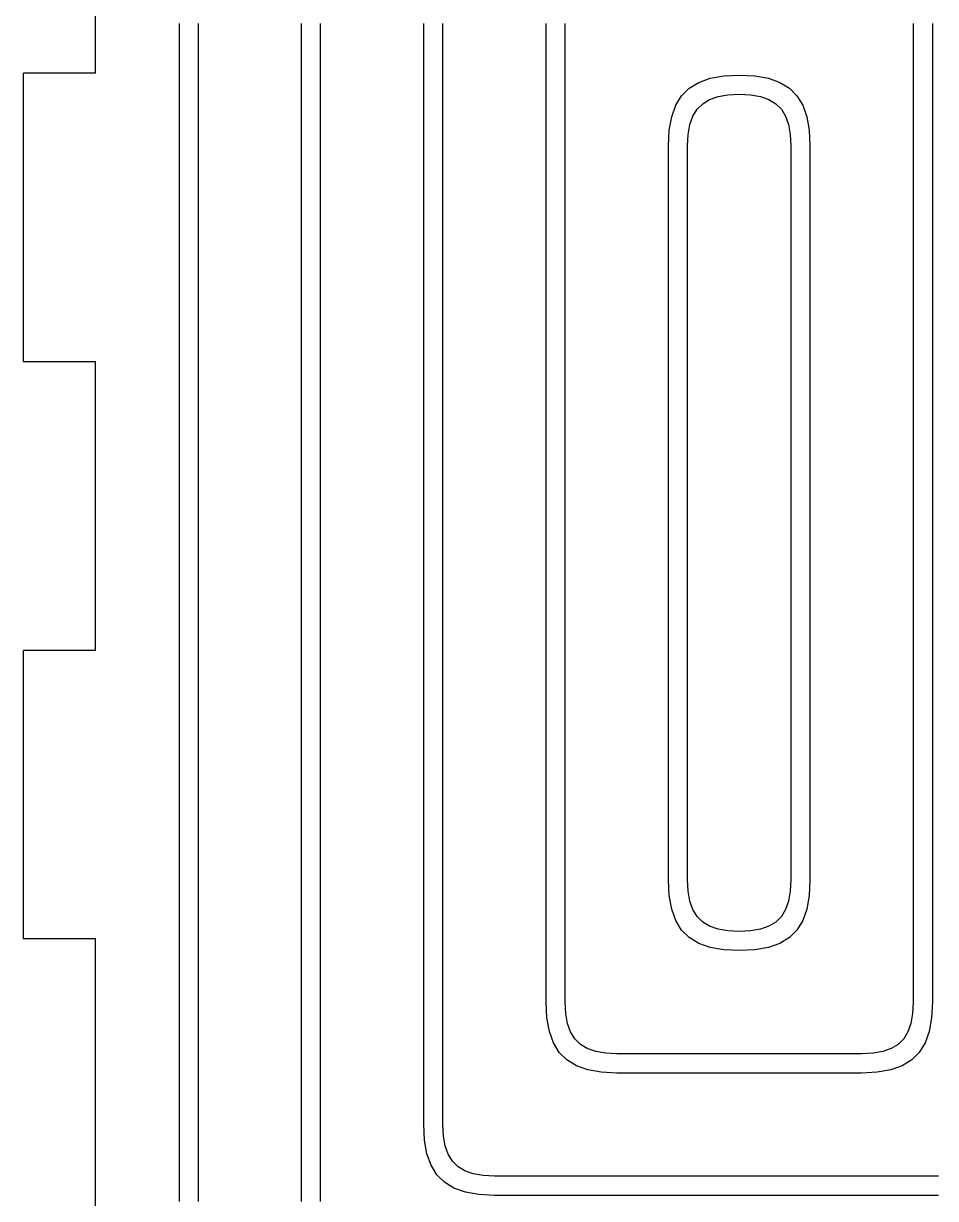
# Model space of a CAD drawing. Extents: x -112 to 112, y -170 to 170.
# Drawn here: x 0.6 to 70.9, y -90.2 to 0.3 of the extents above; entities that cross this region are included whole.
import ezdxf

# ---------------------------------------------------------------- set-up
doc = ezdxf.new("R2010")
doc.units = 0
doc.header["$MEASUREMENT"] = 0
doc.layers.get('0').update_dxf_attribs({"linetype": 'CONTINUOUS'})

msp = doc.modelspace()

# ---------------------------------------------------------------- linework, layer by layer
for p, q in [((6.196, -3.495), (6.196, 18.73)), ((12.624, 0.332), (12.624, -1.077)), ((14.096, 0.332), (14.096, -1.077)), ((22.046, -1.077), (22.046, 0.332)), ((23.518, -1.077), (23.518, 0.332)), ((31.468, -1.077), (31.468, 0.332)), ((32.94, -1.077), (32.94, 0.332)), ((40.89, -1.077), (40.89, 0.332)), ((42.362, -1.077), (42.362, 0.332)), ((69.156, 0.332), (69.156, -1.077)), ((70.628, 0.332), (70.628, -1.077)), ((12.624, -1.077), (12.624, -2.214)), ((14.096, -1.077), (14.096, -2.214)), ((22.046, -2.214), (22.046, -1.077)), ((23.518, -2.214), (23.518, -1.077)), ((31.468, -2.214), (31.468, -1.077)), ((32.94, -2.214), (32.94, -1.077)), ((40.89, -2.214), (40.89, -1.077)), ((42.362, -2.214), (42.362, -1.077)), ((69.156, -1.077), (69.156, -2.214)), ((70.628, -1.077), (70.628, -2.214)), ((12.624, -2.214), (12.624, -3.158)), ((14.096, -2.214), (14.096, -3.158)), ((22.046, -3.158), (22.046, -2.214)), ((23.518, -3.158), (23.518, -2.214)), ((31.468, -3.158), (31.468, -2.214)), ((32.94, -3.158), (32.94, -2.214)), ((40.89, -3.158), (40.89, -2.214)), ((42.362, -3.158), (42.362, -2.214)), ((69.156, -2.214), (69.156, -3.158)), ((70.628, -2.214), (70.628, -3.158)), ((0.639, -25.72), (0.639, -3.495)), ((6.196, -3.495), (0.639, -3.495)), ((12.624, -3.158), (12.624, -3.985)), ((14.096, -3.158), (14.096, -3.985)), ((22.046, -3.985), (22.046, -3.158)), ((23.518, -3.985), (23.518, -3.158)), ((31.468, -3.985), (31.468, -3.158)), ((32.94, -3.985), (32.94, -3.158)), ((40.89, -3.985), (40.89, -3.158)), ((42.362, -3.985), (42.362, -3.158)), ((69.156, -3.158), (69.156, -3.985)), ((70.628, -3.158), (70.628, -3.985)), ((12.624, -3.985), (12.624, -4.773)), ((14.096, -3.985), (14.096, -4.773)), ((22.046, -4.773), (22.046, -3.985)), ((23.518, -4.773), (23.518, -3.985)), ((31.468, -4.773), (31.468, -3.985)), ((32.94, -4.773), (32.94, -3.985)), ((40.89, -4.773), (40.89, -3.985)), ((42.362, -4.773), (42.362, -3.985)), ((51.903, -4.647), (52.635, -4.199)), ((52.635, -4.199), (53.518, -3.887)), ((53.518, -3.887), (54.558, -3.703)), ((54.558, -3.703), (55.759, -3.643)), ((55.759, -3.643), (56.96, -3.703)), ((56.96, -3.703), (58, -3.887)), ((58, -3.887), (58.883, -4.199)), ((58.883, -4.199), (59.615, -4.647)), ((69.156, -3.985), (69.156, -4.773)), ((70.628, -3.985), (70.628, -4.773)), ((12.624, -4.773), (12.624, -5.601)), ((14.096, -4.773), (14.096, -5.601)), ((22.046, -5.601), (22.046, -4.773)), ((23.518, -5.601), (23.518, -4.773)), ((31.468, -5.601), (31.468, -4.773)), ((32.94, -5.601), (32.94, -4.773)), ((40.89, -5.601), (40.89, -4.773)), ((42.362, -5.601), (42.362, -4.773)), ((50.868, -5.966), (51.315, -5.234)), ((51.315, -5.234), (51.903, -4.647)), ((53.479, -5.521), (54.124, -5.293)), ((54.124, -5.293), (54.882, -5.159)), ((54.882, -5.159), (55.759, -5.115)), ((55.759, -5.115), (56.636, -5.159)), ((56.636, -5.159), (57.394, -5.293)), ((57.394, -5.293), (58.039, -5.521)), ((59.615, -4.647), (60.203, -5.234)), ((60.203, -5.234), (60.65, -5.966)), ((69.156, -4.773), (69.156, -5.601)), ((70.628, -4.773), (70.628, -5.601)), ((12.624, -5.601), (12.624, -6.544)), ((14.096, -5.601), (14.096, -6.544)), ((22.046, -6.544), (22.046, -5.601)), ((23.518, -6.544), (23.518, -5.601)), ((31.468, -6.544), (31.468, -5.601)), ((32.94, -6.544), (32.94, -5.601)), ((40.89, -6.544), (40.89, -5.601)), ((42.362, -6.544), (42.362, -5.601)), ((50.556, -6.849), (50.868, -5.966)), ((52.19, -6.81), (52.516, -6.276)), ((52.516, -6.276), (52.945, -5.847)), ((52.945, -5.847), (53.479, -5.521)), ((58.039, -5.521), (58.573, -5.847)), ((58.573, -5.847), (59.002, -6.276)), ((59.002, -6.276), (59.328, -6.81)), ((60.65, -5.966), (60.962, -6.849)), ((69.156, -5.601), (69.156, -6.544)), ((70.628, -5.601), (70.628, -6.544)), ((12.624, -6.544), (12.624, -7.681)), ((14.096, -6.544), (14.096, -7.681)), ((22.046, -7.681), (22.046, -6.544)), ((23.518, -7.681), (23.518, -6.544)), ((31.468, -7.681), (31.468, -6.544)), ((32.94, -7.681), (32.94, -6.544)), ((40.89, -7.681), (40.89, -6.544)), ((42.362, -7.681), (42.362, -6.544)), ((50.372, -7.889), (50.556, -6.849)), ((51.962, -7.455), (52.19, -6.81)), ((59.328, -6.81), (59.556, -7.455)), ((60.962, -6.849), (61.146, -7.889)), ((69.156, -6.544), (69.156, -7.681)), ((70.628, -6.544), (70.628, -7.681)), ((12.624, -7.681), (12.624, -9.09)), ((14.096, -7.681), (14.096, -9.09)), ((22.046, -9.09), (22.046, -7.681)), ((23.518, -9.09), (23.518, -7.681)), ((31.468, -9.09), (31.468, -7.681)), ((32.94, -9.09), (32.94, -7.681)), ((40.89, -9.09), (40.89, -7.681)), ((42.362, -9.09), (42.362, -7.681)), ((50.312, -9.09), (50.372, -7.889)), ((51.828, -8.214), (51.962, -7.455)), ((59.556, -7.455), (59.69, -8.214)), ((61.146, -7.889), (61.206, -9.09)), ((69.156, -7.681), (69.156, -9.09)), ((70.628, -7.681), (70.628, -9.09)), ((51.784, -9.09), (51.828, -8.214)), ((59.69, -8.214), (59.734, -9.09)), ((12.624, -9.09), (12.624, -10.499)), ((14.096, -9.09), (14.096, -10.499)), ((22.046, -10.499), (22.046, -9.09)), ((23.518, -10.499), (23.518, -9.09)), ((31.468, -10.499), (31.468, -9.09)), ((32.94, -10.499), (32.94, -9.09)), ((40.89, -10.499), (40.89, -9.09)), ((42.362, -10.499), (42.362, -9.09)), ((50.312, -10.499), (50.312, -9.09)), ((51.784, -10.499), (51.784, -9.09)), ((59.734, -9.09), (59.734, -10.499)), ((61.206, -9.09), (61.206, -10.499)), ((69.156, -9.09), (69.156, -10.499)), ((70.628, -9.09), (70.628, -10.499)), ((12.624, -10.499), (12.624, -11.636)), ((14.096, -10.499), (14.096, -11.636)), ((22.046, -11.636), (22.046, -10.499)), ((23.518, -11.636), (23.518, -10.499)), ((31.468, -11.636), (31.468, -10.499)), ((32.94, -11.636), (32.94, -10.499)), ((40.89, -11.636), (40.89, -10.499)), ((42.362, -11.636), (42.362, -10.499)), ((50.312, -11.636), (50.312, -10.499)), ((51.784, -11.636), (51.784, -10.499)), ((59.734, -10.499), (59.734, -11.636)), ((61.206, -10.499), (61.206, -11.636)), ((69.156, -10.499), (69.156, -11.636)), ((70.628, -10.499), (70.628, -11.636)), ((12.624, -11.636), (12.624, -12.58)), ((14.096, -11.636), (14.096, -12.58)), ((22.046, -12.58), (22.046, -11.636)), ((23.518, -12.58), (23.518, -11.636)), ((31.468, -12.58), (31.468, -11.636)), ((32.94, -12.58), (32.94, -11.636)), ((40.89, -12.58), (40.89, -11.636)), ((42.362, -12.58), (42.362, -11.636)), ((50.312, -12.58), (50.312, -11.636)), ((51.784, -12.58), (51.784, -11.636)), ((59.734, -11.636), (59.734, -12.58)), ((61.206, -11.636), (61.206, -12.58)), ((69.156, -11.636), (69.156, -12.58)), ((70.628, -11.636), (70.628, -12.58)), ((12.624, -12.58), (12.624, -13.407)), ((14.096, -12.58), (14.096, -13.407)), ((22.046, -13.407), (22.046, -12.58)), ((23.518, -13.407), (23.518, -12.58)), ((31.468, -13.407), (31.468, -12.58)), ((32.94, -13.407), (32.94, -12.58)), ((40.89, -13.407), (40.89, -12.58)), ((42.362, -13.407), (42.362, -12.58)), ((50.312, -13.407), (50.312, -12.58)), ((51.784, -13.407), (51.784, -12.58)), ((59.734, -12.58), (59.734, -13.407)), ((61.206, -12.58), (61.206, -13.407)), ((69.156, -12.58), (69.156, -13.407)), ((70.628, -12.58), (70.628, -13.407)), ((12.624, -13.407), (12.624, -14.195)), ((14.096, -13.407), (14.096, -14.195)), ((22.046, -14.195), (22.046, -13.407)), ((23.518, -14.195), (23.518, -13.407)), ((31.468, -14.195), (31.468, -13.407)), ((32.94, -14.195), (32.94, -13.407)), ((40.89, -14.195), (40.89, -13.407)), ((42.362, -14.195), (42.362, -13.407)), ((50.312, -14.195), (50.312, -13.407)), ((51.784, -14.195), (51.784, -13.407)), ((59.734, -13.407), (59.734, -14.195)), ((61.206, -13.407), (61.206, -14.195)), ((69.156, -13.407), (69.156, -14.195)), ((70.628, -13.407), (70.628, -14.195)), ((12.624, -14.195), (12.624, -15.023)), ((14.096, -14.195), (14.096, -15.023)), ((22.046, -15.023), (22.046, -14.195)), ((23.518, -15.023), (23.518, -14.195)), ((31.468, -15.023), (31.468, -14.195)), ((32.94, -15.023), (32.94, -14.195)), ((40.89, -15.023), (40.89, -14.195)), ((42.362, -15.023), (42.362, -14.195)), ((50.312, -15.023), (50.312, -14.195)), ((51.784, -15.023), (51.784, -14.195)), ((59.734, -14.195), (59.734, -15.023)), ((61.206, -14.195), (61.206, -15.023)), ((69.156, -14.195), (69.156, -15.023)), ((70.628, -14.195), (70.628, -15.023)), ((12.624, -15.023), (12.624, -15.966)), ((14.096, -15.023), (14.096, -15.966)), ((22.046, -15.966), (22.046, -15.023)), ((23.518, -15.966), (23.518, -15.023)), ((31.468, -15.966), (31.468, -15.023)), ((32.94, -15.966), (32.94, -15.023)), ((40.89, -15.966), (40.89, -15.023)), ((42.362, -15.966), (42.362, -15.023)), ((50.312, -15.966), (50.312, -15.023)), ((51.784, -15.966), (51.784, -15.023)), ((59.734, -15.023), (59.734, -15.966)), ((61.206, -15.023), (61.206, -15.966)), ((69.156, -15.023), (69.156, -15.966)), ((70.628, -15.023), (70.628, -15.966)), ((12.624, -15.966), (12.624, -17.103)), ((14.096, -15.966), (14.096, -17.103)), ((22.046, -17.103), (22.046, -15.966)), ((23.518, -17.103), (23.518, -15.966)), ((31.468, -17.103), (31.468, -15.966)), ((32.94, -17.103), (32.94, -15.966)), ((40.89, -17.103), (40.89, -15.966)), ((42.362, -17.103), (42.362, -15.966)), ((50.312, -17.103), (50.312, -15.966)), ((51.784, -17.103), (51.784, -15.966)), ((59.734, -15.966), (59.734, -17.103)), ((61.206, -15.966), (61.206, -17.103)), ((69.156, -15.966), (69.156, -17.103)), ((70.628, -15.966), (70.628, -17.103)), ((12.624, -17.103), (12.624, -18.512)), ((14.096, -17.103), (14.096, -18.512)), ((22.046, -18.512), (22.046, -17.103)), ((23.518, -18.512), (23.518, -17.103)), ((31.468, -18.512), (31.468, -17.103)), ((32.94, -18.512), (32.94, -17.103)), ((40.89, -18.512), (40.89, -17.103)), ((42.362, -18.512), (42.362, -17.103)), ((50.312, -18.512), (50.312, -17.103)), ((51.784, -18.512), (51.784, -17.103)), ((59.734, -17.103), (59.734, -18.512)), ((61.206, -17.103), (61.206, -18.512)), ((69.156, -17.103), (69.156, -18.512)), ((70.628, -17.103), (70.628, -18.512)), ((12.624, -18.512), (12.624, -19.921)), ((14.096, -18.512), (14.096, -19.921)), ((22.046, -19.921), (22.046, -18.512)), ((23.518, -19.921), (23.518, -18.512)), ((31.468, -19.921), (31.468, -18.512)), ((32.94, -19.921), (32.94, -18.512)), ((40.89, -19.921), (40.89, -18.512)), ((42.362, -19.921), (42.362, -18.512)), ((50.312, -19.921), (50.312, -18.512)), ((51.784, -19.921), (51.784, -18.512)), ((59.734, -18.512), (59.734, -19.921)), ((61.206, -18.512), (61.206, -19.921)), ((69.156, -18.512), (69.156, -19.921)), ((70.628, -18.512), (70.628, -19.921)), ((12.624, -19.921), (12.624, -21.058)), ((14.096, -19.921), (14.096, -21.058)), ((22.046, -21.058), (22.046, -19.921)), ((23.518, -21.058), (23.518, -19.921)), ((31.468, -21.058), (31.468, -19.921)), ((32.94, -21.058), (32.94, -19.921)), ((40.89, -21.058), (40.89, -19.921)), ((42.362, -21.058), (42.362, -19.921)), ((50.312, -21.058), (50.312, -19.921)), ((51.784, -21.058), (51.784, -19.921)), ((59.734, -19.921), (59.734, -21.058)), ((61.206, -19.921), (61.206, -21.058)), ((69.156, -19.921), (69.156, -21.058)), ((70.628, -19.921), (70.628, -21.058)), ((12.624, -21.058), (12.624, -22.002)), ((14.096, -21.058), (14.096, -22.002)), ((22.046, -22.002), (22.046, -21.058)), ((23.518, -22.002), (23.518, -21.058)), ((31.468, -22.002), (31.468, -21.058)), ((32.94, -22.002), (32.94, -21.058)), ((40.89, -22.002), (40.89, -21.058)), ((42.362, -22.002), (42.362, -21.058)), ((50.312, -22.002), (50.312, -21.058)), ((51.784, -22.002), (51.784, -21.058)), ((59.734, -21.058), (59.734, -22.002)), ((61.206, -21.058), (61.206, -22.002)), ((69.156, -21.058), (69.156, -22.002)), ((70.628, -21.058), (70.628, -22.002)), ((12.624, -22.002), (12.624, -22.829)), ((14.096, -22.002), (14.096, -22.829)), ((22.046, -22.829), (22.046, -22.002)), ((23.518, -22.829), (23.518, -22.002)), ((31.468, -22.829), (31.468, -22.002)), ((32.94, -22.829), (32.94, -22.002)), ((40.89, -22.829), (40.89, -22.002)), ((42.362, -22.829), (42.362, -22.002)), ((50.312, -22.829), (50.312, -22.002)), ((51.784, -22.829), (51.784, -22.002)), ((59.734, -22.002), (59.734, -22.829)), ((61.206, -22.002), (61.206, -22.829)), ((69.156, -22.002), (69.156, -22.829)), ((70.628, -22.002), (70.628, -22.829)), ((12.624, -22.829), (12.624, -23.617)), ((14.096, -22.829), (14.096, -23.617)), ((22.046, -23.617), (22.046, -22.829)), ((23.518, -23.617), (23.518, -22.829)), ((31.468, -23.617), (31.468, -22.829)), ((32.94, -23.617), (32.94, -22.829)), ((40.89, -23.617), (40.89, -22.829)), ((42.362, -23.617), (42.362, -22.829)), ((50.312, -23.617), (50.312, -22.829)), ((51.784, -23.617), (51.784, -22.829)), ((59.734, -22.829), (59.734, -23.617)), ((61.206, -22.829), (61.206, -23.617)), ((69.156, -22.829), (69.156, -23.617)), ((70.628, -22.829), (70.628, -23.617)), ((12.624, -23.617), (12.624, -24.444)), ((14.096, -23.617), (14.096, -24.444)), ((22.046, -24.444), (22.046, -23.617)), ((23.518, -24.444), (23.518, -23.617)), ((31.468, -24.444), (31.468, -23.617)), ((32.94, -24.444), (32.94, -23.617)), ((40.89, -24.444), (40.89, -23.617)), ((42.362, -24.444), (42.362, -23.617)), ((50.312, -24.444), (50.312, -23.617)), ((51.784, -24.444), (51.784, -23.617)), ((59.734, -23.617), (59.734, -24.444)), ((61.206, -23.617), (61.206, -24.444)), ((69.156, -23.617), (69.156, -24.444)), ((70.628, -23.617), (70.628, -24.444)), ((12.624, -24.444), (12.624, -25.388)), ((14.096, -24.444), (14.096, -25.388)), ((22.046, -25.388), (22.046, -24.444)), ((23.518, -25.388), (23.518, -24.444)), ((31.468, -25.388), (31.468, -24.444)), ((32.94, -25.388), (32.94, -24.444)), ((40.89, -25.388), (40.89, -24.444)), ((42.362, -25.388), (42.362, -24.444)), ((50.312, -25.388), (50.312, -24.444)), ((51.784, -25.388), (51.784, -24.444)), ((59.734, -24.444), (59.734, -25.388)), ((61.206, -24.444), (61.206, -25.388)), ((69.156, -24.444), (69.156, -25.388)), ((70.628, -24.444), (70.628, -25.388)), ((6.196, -25.72), (0.639, -25.72)), ((6.196, -47.945), (6.196, -25.72)), ((12.624, -25.388), (12.624, -26.525)), ((14.096, -25.388), (14.096, -26.525)), ((22.046, -26.525), (22.046, -25.388)), ((23.518, -26.525), (23.518, -25.388)), ((31.468, -26.525), (31.468, -25.388)), ((32.94, -26.525), (32.94, -25.388)), ((40.89, -26.525), (40.89, -25.388)), ((42.362, -26.525), (42.362, -25.388)), ((50.312, -26.525), (50.312, -25.388)), ((51.784, -26.525), (51.784, -25.388)), ((59.734, -25.388), (59.734, -26.525)), ((61.206, -25.388), (61.206, -26.525)), ((69.156, -25.388), (69.156, -26.525)), ((70.628, -25.388), (70.628, -26.525)), ((12.624, -26.525), (12.624, -27.934)), ((14.096, -26.525), (14.096, -27.934)), ((22.046, -27.934), (22.046, -26.525)), ((23.518, -27.934), (23.518, -26.525)), ((31.468, -27.934), (31.468, -26.525)), ((32.94, -27.934), (32.94, -26.525)), ((40.89, -27.934), (40.89, -26.525)), ((42.362, -27.934), (42.362, -26.525)), ((50.312, -27.934), (50.312, -26.525)), ((51.784, -27.934), (51.784, -26.525)), ((59.734, -26.525), (59.734, -27.934)), ((61.206, -26.525), (61.206, -27.934)), ((69.156, -26.525), (69.156, -27.934)), ((70.628, -26.525), (70.628, -27.934)), ((12.624, -27.934), (12.624, -29.343)), ((14.096, -27.934), (14.096, -29.343)), ((22.046, -29.343), (22.046, -27.934)), ((23.518, -29.343), (23.518, -27.934)), ((31.468, -29.343), (31.468, -27.934)), ((32.94, -29.343), (32.94, -27.934)), ((40.89, -29.343), (40.89, -27.934)), ((42.362, -29.343), (42.362, -27.934)), ((50.312, -29.343), (50.312, -27.934)), ((51.784, -29.343), (51.784, -27.934)), ((59.734, -27.934), (59.734, -29.343)), ((61.206, -27.934), (61.206, -29.343)), ((69.156, -27.934), (69.156, -29.343)), ((70.628, -27.934), (70.628, -29.343)), ((12.624, -29.343), (12.624, -30.48)), ((14.096, -29.343), (14.096, -30.48)), ((22.046, -30.48), (22.046, -29.343)), ((23.518, -30.48), (23.518, -29.343)), ((31.468, -30.48), (31.468, -29.343)), ((32.94, -30.48), (32.94, -29.343)), ((40.89, -30.48), (40.89, -29.343)), ((42.362, -30.48), (42.362, -29.343)), ((50.312, -30.48), (50.312, -29.343)), ((51.784, -30.48), (51.784, -29.343)), ((59.734, -29.343), (59.734, -30.48)), ((61.206, -29.343), (61.206, -30.48)), ((69.156, -29.343), (69.156, -30.48)), ((70.628, -29.343), (70.628, -30.48)), ((12.624, -30.48), (12.624, -31.424)), ((14.096, -30.48), (14.096, -31.424)), ((22.046, -31.424), (22.046, -30.48)), ((23.518, -31.424), (23.518, -30.48)), ((31.468, -31.424), (31.468, -30.48)), ((32.94, -31.424), (32.94, -30.48)), ((40.89, -31.424), (40.89, -30.48)), ((42.362, -31.424), (42.362, -30.48)), ((50.312, -31.424), (50.312, -30.48)), ((51.784, -31.424), (51.784, -30.48)), ((59.734, -30.48), (59.734, -31.424)), ((61.206, -30.48), (61.206, -31.424)), ((69.156, -30.48), (69.156, -31.424)), ((70.628, -30.48), (70.628, -31.424)), ((12.624, -31.424), (12.624, -32.251)), ((14.096, -31.424), (14.096, -32.251)), ((22.046, -32.251), (22.046, -31.424)), ((23.518, -32.251), (23.518, -31.424)), ((31.468, -32.251), (31.468, -31.424)), ((32.94, -32.251), (32.94, -31.424)), ((40.89, -32.251), (40.89, -31.424)), ((42.362, -32.251), (42.362, -31.424)), ((50.312, -32.251), (50.312, -31.424)), ((51.784, -32.251), (51.784, -31.424)), ((59.734, -31.424), (59.734, -32.251)), ((61.206, -31.424), (61.206, -32.251)), ((69.156, -31.424), (69.156, -32.251)), ((70.628, -31.424), (70.628, -32.251)), ((12.624, -32.251), (12.624, -33.039)), ((14.096, -32.251), (14.096, -33.039)), ((22.046, -33.039), (22.046, -32.251)), ((23.518, -33.039), (23.518, -32.251)), ((31.468, -33.039), (31.468, -32.251)), ((32.94, -33.039), (32.94, -32.251)), ((40.89, -33.039), (40.89, -32.251)), ((42.362, -33.039), (42.362, -32.251)), ((50.312, -33.039), (50.312, -32.251)), ((51.784, -33.039), (51.784, -32.251)), ((59.734, -32.251), (59.734, -33.039)), ((61.206, -32.251), (61.206, -33.039)), ((69.156, -32.251), (69.156, -33.039)), ((70.628, -32.251), (70.628, -33.039)), ((12.624, -33.039), (12.624, -33.866)), ((14.096, -33.039), (14.096, -33.866)), ((22.046, -33.866), (22.046, -33.039)), ((23.518, -33.866), (23.518, -33.039)), ((31.468, -33.866), (31.468, -33.039)), ((32.94, -33.866), (32.94, -33.039)), ((40.89, -33.866), (40.89, -33.039)), ((42.362, -33.866), (42.362, -33.039)), ((50.312, -33.866), (50.312, -33.039)), ((51.784, -33.866), (51.784, -33.039)), ((59.734, -33.039), (59.734, -33.866)), ((61.206, -33.039), (61.206, -33.866)), ((69.156, -33.039), (69.156, -33.866)), ((70.628, -33.039), (70.628, -33.866)), ((12.624, -33.866), (12.624, -34.81)), ((14.096, -33.866), (14.096, -34.81)), ((22.046, -34.81), (22.046, -33.866)), ((23.518, -34.81), (23.518, -33.866)), ((31.468, -34.81), (31.468, -33.866)), ((32.94, -34.81), (32.94, -33.866)), ((40.89, -34.81), (40.89, -33.866)), ((42.362, -34.81), (42.362, -33.866)), ((50.312, -34.81), (50.312, -33.866)), ((51.784, -34.81), (51.784, -33.866)), ((59.734, -33.866), (59.734, -34.81)), ((61.206, -33.866), (61.206, -34.81)), ((69.156, -33.866), (69.156, -34.81)), ((70.628, -33.866), (70.628, -34.81)), ((12.624, -34.81), (12.624, -35.947)), ((14.096, -34.81), (14.096, -35.947)), ((22.046, -35.947), (22.046, -34.81)), ((23.518, -35.947), (23.518, -34.81)), ((31.468, -35.947), (31.468, -34.81)), ((32.94, -35.947), (32.94, -34.81)), ((40.89, -35.947), (40.89, -34.81)), ((42.362, -35.947), (42.362, -34.81)), ((50.312, -35.947), (50.312, -34.81)), ((51.784, -35.947), (51.784, -34.81)), ((59.734, -34.81), (59.734, -35.947)), ((61.206, -34.81), (61.206, -35.947)), ((69.156, -34.81), (69.156, -35.947)), ((70.628, -34.81), (70.628, -35.947)), ((12.624, -35.947), (12.624, -37.356)), ((14.096, -35.947), (14.096, -37.356)), ((22.046, -37.356), (22.046, -35.947)), ((23.518, -37.356), (23.518, -35.947)), ((31.468, -37.356), (31.468, -35.947)), ((32.94, -37.356), (32.94, -35.947)), ((40.89, -37.356), (40.89, -35.947)), ((42.362, -37.356), (42.362, -35.947)), ((50.312, -37.356), (50.312, -35.947)), ((51.784, -37.356), (51.784, -35.947)), ((59.734, -35.947), (59.734, -37.356)), ((61.206, -35.947), (61.206, -37.356)), ((69.156, -35.947), (69.156, -37.356)), ((70.628, -35.947), (70.628, -37.356)), ((12.624, -37.356), (12.624, -38.765)), ((14.096, -37.356), (14.096, -38.765)), ((22.046, -38.765), (22.046, -37.356)), ((23.518, -38.765), (23.518, -37.356)), ((31.468, -38.765), (31.468, -37.356)), ((32.94, -38.765), (32.94, -37.356)), ((40.89, -38.765), (40.89, -37.356)), ((42.362, -38.765), (42.362, -37.356)), ((50.312, -38.765), (50.312, -37.356)), ((51.784, -38.765), (51.784, -37.356)), ((59.734, -37.356), (59.734, -38.765)), ((61.206, -37.356), (61.206, -38.765)), ((69.156, -37.356), (69.156, -38.765)), ((70.628, -37.356), (70.628, -38.765)), ((12.624, -38.765), (12.624, -39.902)), ((14.096, -38.765), (14.096, -39.902)), ((22.046, -39.902), (22.046, -38.765)), ((23.518, -39.902), (23.518, -38.765)), ((31.468, -39.902), (31.468, -38.765)), ((32.94, -39.902), (32.94, -38.765)), ((40.89, -39.902), (40.89, -38.765)), ((42.362, -39.902), (42.362, -38.765)), ((50.312, -39.902), (50.312, -38.765)), ((51.784, -39.902), (51.784, -38.765)), ((59.734, -38.765), (59.734, -39.902)), ((61.206, -38.765), (61.206, -39.902)), ((69.156, -38.765), (69.156, -39.902)), ((70.628, -38.765), (70.628, -39.902)), ((12.624, -39.902), (12.624, -40.846)), ((14.096, -39.902), (14.096, -40.846)), ((22.046, -40.846), (22.046, -39.902)), ((23.518, -40.846), (23.518, -39.902)), ((31.468, -40.846), (31.468, -39.902)), ((32.94, -40.846), (32.94, -39.902)), ((40.89, -40.846), (40.89, -39.902)), ((42.362, -40.846), (42.362, -39.902)), ((50.312, -40.846), (50.312, -39.902)), ((51.784, -40.846), (51.784, -39.902)), ((59.734, -39.902), (59.734, -40.846)), ((61.206, -39.902), (61.206, -40.846)), ((69.156, -39.902), (69.156, -40.846)), ((70.628, -39.902), (70.628, -40.846)), ((12.624, -40.846), (12.624, -41.673)), ((14.096, -40.846), (14.096, -41.673)), ((22.046, -41.673), (22.046, -40.846)), ((23.518, -41.673), (23.518, -40.846)), ((31.468, -41.673), (31.468, -40.846)), ((32.94, -41.673), (32.94, -40.846)), ((40.89, -41.673), (40.89, -40.846)), ((42.362, -41.673), (42.362, -40.846)), ((50.312, -41.673), (50.312, -40.846)), ((51.784, -41.673), (51.784, -40.846)), ((59.734, -40.846), (59.734, -41.673)), ((61.206, -40.846), (61.206, -41.673)), ((69.156, -40.846), (69.156, -41.673)), ((70.628, -40.846), (70.628, -41.673)), ((12.624, -41.673), (12.624, -42.461)), ((12.624, -42.461), (12.624, -43.288)), ((14.096, -41.673), (14.096, -42.461)), ((14.096, -42.461), (14.096, -43.288)), ((22.046, -42.461), (22.046, -41.673)), ((22.046, -43.288), (22.046, -42.461)), ((23.518, -42.461), (23.518, -41.673)), ((23.518, -43.288), (23.518, -42.461)), ((31.468, -42.461), (31.468, -41.673)), ((31.468, -43.288), (31.468, -42.461)), ((32.94, -42.461), (32.94, -41.673)), ((32.94, -43.288), (32.94, -42.461)), ((40.89, -42.461), (40.89, -41.673)), ((40.89, -43.288), (40.89, -42.461)), ((42.362, -42.461), (42.362, -41.673)), ((42.362, -43.288), (42.362, -42.461)), ((50.312, -42.461), (50.312, -41.673)), ((50.312, -43.288), (50.312, -42.461)), ((51.784, -42.461), (51.784, -41.673)), ((51.784, -43.288), (51.784, -42.461)), ((59.734, -41.673), (59.734, -42.461)), ((59.734, -42.461), (59.734, -43.288)), ((61.206, -41.673), (61.206, -42.461)), ((61.206, -42.461), (61.206, -43.288)), ((69.156, -41.673), (69.156, -42.461)), ((69.156, -42.461), (69.156, -43.288)), ((70.628, -41.673), (70.628, -42.461)), ((70.628, -42.461), (70.628, -43.288)), ((12.624, -43.288), (12.624, -44.232)), ((14.096, -43.288), (14.096, -44.232)), ((22.046, -44.232), (22.046, -43.288)), ((23.518, -44.232), (23.518, -43.288)), ((31.468, -44.232), (31.468, -43.288)), ((32.94, -44.232), (32.94, -43.288)), ((40.89, -44.232), (40.89, -43.288)), ((42.362, -44.232), (42.362, -43.288)), ((50.312, -44.232), (50.312, -43.288)), ((51.784, -44.232), (51.784, -43.288)), ((59.734, -43.288), (59.734, -44.232)), ((61.206, -43.288), (61.206, -44.232)), ((69.156, -43.288), (69.156, -44.232)), ((70.628, -43.288), (70.628, -44.232)), ((12.624, -44.232), (12.624, -45.369)), ((14.096, -44.232), (14.096, -45.369)), ((22.046, -45.369), (22.046, -44.232)), ((23.518, -45.369), (23.518, -44.232)), ((31.468, -45.369), (31.468, -44.232)), ((32.94, -45.369), (32.94, -44.232)), ((40.89, -45.369), (40.89, -44.232)), ((42.362, -45.369), (42.362, -44.232)), ((50.312, -45.369), (50.312, -44.232)), ((51.784, -45.369), (51.784, -44.232)), ((59.734, -44.232), (59.734, -45.369)), ((61.206, -44.232), (61.206, -45.369)), ((69.156, -44.232), (69.156, -45.369)), ((70.628, -44.232), (70.628, -45.369)), ((12.624, -45.369), (12.624, -46.778)), ((14.096, -45.369), (14.096, -46.778)), ((22.046, -46.778), (22.046, -45.369)), ((23.518, -46.778), (23.518, -45.369)), ((31.468, -46.778), (31.468, -45.369)), ((32.94, -46.778), (32.94, -45.369)), ((40.89, -46.778), (40.89, -45.369)), ((42.362, -46.778), (42.362, -45.369)), ((50.312, -46.778), (50.312, -45.369)), ((51.784, -46.778), (51.784, -45.369)), ((59.734, -45.369), (59.734, -46.778)), ((61.206, -45.369), (61.206, -46.778)), ((69.156, -45.369), (69.156, -46.778)), ((70.628, -45.369), (70.628, -46.778)), ((12.624, -46.778), (12.624, -48.187)), ((14.096, -46.778), (14.096, -48.187)), ((22.046, -48.187), (22.046, -46.778)), ((23.518, -48.187), (23.518, -46.778)), ((31.468, -48.187), (31.468, -46.778)), ((32.94, -48.187), (32.94, -46.778)), ((40.89, -48.187), (40.89, -46.778)), ((42.362, -48.187), (42.362, -46.778)), ((50.312, -48.187), (50.312, -46.778)), ((51.784, -48.187), (51.784, -46.778)), ((59.734, -46.778), (59.734, -48.187)), ((61.206, -46.778), (61.206, -48.187)), ((69.156, -46.778), (69.156, -48.187)), ((70.628, -46.778), (70.628, -48.187)), ((6.196, -47.945), (0.639, -47.945)), ((0.639, -70.17), (0.639, -47.945)), ((12.624, -48.187), (12.624, -49.324)), ((14.096, -48.187), (14.096, -49.324)), ((22.046, -49.324), (22.046, -48.187)), ((23.518, -49.324), (23.518, -48.187)), ((31.468, -49.324), (31.468, -48.187)), ((32.94, -49.324), (32.94, -48.187)), ((40.89, -49.324), (40.89, -48.187)), ((42.362, -49.324), (42.362, -48.187)), ((50.312, -49.324), (50.312, -48.187)), ((51.784, -49.324), (51.784, -48.187)), ((59.734, -48.187), (59.734, -49.324)), ((61.206, -48.187), (61.206, -49.324)), ((69.156, -48.187), (69.156, -49.324)), ((70.628, -48.187), (70.628, -49.324)), ((12.624, -49.324), (12.624, -50.268)), ((14.096, -49.324), (14.096, -50.268)), ((22.046, -50.268), (22.046, -49.324)), ((23.518, -50.268), (23.518, -49.324)), ((31.468, -50.268), (31.468, -49.324)), ((32.94, -50.268), (32.94, -49.324)), ((40.89, -50.268), (40.89, -49.324)), ((42.362, -50.268), (42.362, -49.324)), ((50.312, -50.268), (50.312, -49.324)), ((51.784, -50.268), (51.784, -49.324)), ((59.734, -49.324), (59.734, -50.268)), ((61.206, -49.324), (61.206, -50.268)), ((69.156, -49.324), (69.156, -50.268)), ((70.628, -49.324), (70.628, -50.268)), ((12.624, -50.268), (12.624, -51.095)), ((14.096, -50.268), (14.096, -51.095)), ((22.046, -51.095), (22.046, -50.268)), ((23.518, -51.095), (23.518, -50.268)), ((31.468, -51.095), (31.468, -50.268)), ((32.94, -51.095), (32.94, -50.268)), ((40.89, -51.095), (40.89, -50.268)), ((42.362, -51.095), (42.362, -50.268)), ((50.312, -51.095), (50.312, -50.268)), ((51.784, -51.095), (51.784, -50.268)), ((59.734, -50.268), (59.734, -51.095)), ((61.206, -50.268), (61.206, -51.095)), ((69.156, -50.268), (69.156, -51.095)), ((70.628, -50.268), (70.628, -51.095)), ((12.624, -51.095), (12.624, -51.883)), ((14.096, -51.095), (14.096, -51.883)), ((22.046, -51.883), (22.046, -51.095)), ((23.518, -51.883), (23.518, -51.095)), ((31.468, -51.883), (31.468, -51.095)), ((32.94, -51.883), (32.94, -51.095)), ((40.89, -51.883), (40.89, -51.095)), ((42.362, -51.883), (42.362, -51.095)), ((50.312, -51.883), (50.312, -51.095)), ((51.784, -51.883), (51.784, -51.095)), ((59.734, -51.095), (59.734, -51.883)), ((61.206, -51.095), (61.206, -51.883)), ((69.156, -51.095), (69.156, -51.883)), ((70.628, -51.095), (70.628, -51.883)), ((12.624, -51.883), (12.624, -52.71)), ((14.096, -51.883), (14.096, -52.71)), ((22.046, -52.71), (22.046, -51.883)), ((23.518, -52.71), (23.518, -51.883)), ((31.468, -52.71), (31.468, -51.883)), ((32.94, -52.71), (32.94, -51.883)), ((40.89, -52.71), (40.89, -51.883)), ((42.362, -52.71), (42.362, -51.883)), ((50.312, -52.71), (50.312, -51.883)), ((51.784, -52.71), (51.784, -51.883)), ((59.734, -51.883), (59.734, -52.71)), ((61.206, -51.883), (61.206, -52.71)), ((69.156, -51.883), (69.156, -52.71)), ((70.628, -51.883), (70.628, -52.71)), ((12.624, -52.71), (12.624, -53.654)), ((14.096, -52.71), (14.096, -53.654)), ((22.046, -53.654), (22.046, -52.71)), ((23.518, -53.654), (23.518, -52.71)), ((31.468, -53.654), (31.468, -52.71)), ((32.94, -53.654), (32.94, -52.71)), ((40.89, -53.654), (40.89, -52.71)), ((42.362, -53.654), (42.362, -52.71)), ((50.312, -53.654), (50.312, -52.71)), ((51.784, -53.654), (51.784, -52.71)), ((59.734, -52.71), (59.734, -53.654)), ((61.206, -52.71), (61.206, -53.654)), ((69.156, -52.71), (69.156, -53.654)), ((70.628, -52.71), (70.628, -53.654)), ((12.624, -53.654), (12.624, -54.791)), ((14.096, -53.654), (14.096, -54.791)), ((22.046, -54.791), (22.046, -53.654)), ((23.518, -54.791), (23.518, -53.654)), ((31.468, -54.791), (31.468, -53.654)), ((32.94, -54.791), (32.94, -53.654)), ((40.89, -54.791), (40.89, -53.654)), ((42.362, -54.791), (42.362, -53.654)), ((50.312, -54.791), (50.312, -53.654)), ((51.784, -54.791), (51.784, -53.654)), ((59.734, -53.654), (59.734, -54.791)), ((61.206, -53.654), (61.206, -54.791)), ((69.156, -53.654), (69.156, -54.791)), ((70.628, -53.654), (70.628, -54.791)), ((12.624, -54.791), (12.624, -56.2)), ((14.096, -54.791), (14.096, -56.2)), ((22.046, -56.2), (22.046, -54.791)), ((23.518, -56.2), (23.518, -54.791)), ((31.468, -56.2), (31.468, -54.791)), ((32.94, -56.2), (32.94, -54.791)), ((40.89, -56.2), (40.89, -54.791)), ((42.362, -56.2), (42.362, -54.791)), ((50.312, -56.2), (50.312, -54.791)), ((51.784, -56.2), (51.784, -54.791)), ((59.734, -54.791), (59.734, -56.2)), ((61.206, -54.791), (61.206, -56.2)), ((69.156, -54.791), (69.156, -56.2)), ((70.628, -54.791), (70.628, -56.2)), ((12.624, -56.2), (12.624, -57.609)), ((14.096, -56.2), (14.096, -57.609)), ((22.046, -57.609), (22.046, -56.2)), ((23.518, -57.609), (23.518, -56.2)), ((31.468, -57.609), (31.468, -56.2)), ((32.94, -57.609), (32.94, -56.2)), ((40.89, -57.609), (40.89, -56.2)), ((42.362, -57.609), (42.362, -56.2)), ((50.312, -57.609), (50.312, -56.2)), ((51.784, -57.609), (51.784, -56.2)), ((59.734, -56.2), (59.734, -57.609)), ((61.206, -56.2), (61.206, -57.609)), ((69.156, -56.2), (69.156, -57.609)), ((70.628, -56.2), (70.628, -57.609)), ((12.624, -57.609), (12.624, -58.746)), ((14.096, -57.609), (14.096, -58.746)), ((22.046, -58.746), (22.046, -57.609)), ((23.518, -58.746), (23.518, -57.609)), ((31.468, -58.746), (31.468, -57.609)), ((32.94, -58.746), (32.94, -57.609)), ((40.89, -58.746), (40.89, -57.609)), ((42.362, -58.746), (42.362, -57.609)), ((50.312, -58.746), (50.312, -57.609)), ((51.784, -58.746), (51.784, -57.609)), ((59.734, -57.609), (59.734, -58.746)), ((61.206, -57.609), (61.206, -58.746)), ((69.156, -57.609), (69.156, -58.746)), ((70.628, -57.609), (70.628, -58.746)), ((12.624, -58.746), (12.624, -59.69)), ((14.096, -58.746), (14.096, -59.69)), ((22.046, -59.69), (22.046, -58.746)), ((23.518, -59.69), (23.518, -58.746)), ((31.468, -59.69), (31.468, -58.746)), ((32.94, -59.69), (32.94, -58.746)), ((40.89, -59.69), (40.89, -58.746)), ((42.362, -59.69), (42.362, -58.746)), ((50.312, -59.69), (50.312, -58.746)), ((51.784, -59.69), (51.784, -58.746)), ((59.734, -58.746), (59.734, -59.69)), ((61.206, -58.746), (61.206, -59.69)), ((69.156, -58.746), (69.156, -59.69)), ((70.628, -58.746), (70.628, -59.69)), ((12.624, -59.69), (12.624, -60.517)), ((14.096, -59.69), (14.096, -60.517)), ((22.046, -60.517), (22.046, -59.69)), ((23.518, -60.517), (23.518, -59.69)), ((31.468, -60.517), (31.468, -59.69)), ((32.94, -60.517), (32.94, -59.69)), ((40.89, -60.517), (40.89, -59.69)), ((42.362, -60.517), (42.362, -59.69)), ((50.312, -60.517), (50.312, -59.69)), ((51.784, -60.517), (51.784, -59.69)), ((59.734, -59.69), (59.734, -60.517)), ((61.206, -59.69), (61.206, -60.517)), ((69.156, -59.69), (69.156, -60.517)), ((70.628, -59.69), (70.628, -60.517)), ((12.624, -60.517), (12.624, -61.305)), ((14.096, -60.517), (14.096, -61.305)), ((22.046, -61.305), (22.046, -60.517)), ((23.518, -61.305), (23.518, -60.517)), ((31.468, -61.305), (31.468, -60.517)), ((32.94, -61.305), (32.94, -60.517)), ((40.89, -61.305), (40.89, -60.517)), ((42.362, -61.305), (42.362, -60.517)), ((50.312, -61.305), (50.312, -60.517)), ((51.784, -61.305), (51.784, -60.517)), ((59.734, -60.517), (59.734, -61.305)), ((61.206, -60.517), (61.206, -61.305)), ((69.156, -60.517), (69.156, -61.305)), ((70.628, -60.517), (70.628, -61.305)), ((12.624, -61.305), (12.624, -62.132)), ((14.096, -61.305), (14.096, -62.132)), ((22.046, -62.132), (22.046, -61.305)), ((23.518, -62.132), (23.518, -61.305)), ((31.468, -62.132), (31.468, -61.305)), ((32.94, -62.132), (32.94, -61.305)), ((40.89, -62.132), (40.89, -61.305)), ((42.362, -62.132), (42.362, -61.305)), ((50.312, -62.132), (50.312, -61.305)), ((51.784, -62.132), (51.784, -61.305)), ((59.734, -61.305), (59.734, -62.132)), ((61.206, -61.305), (61.206, -62.132)), ((69.156, -61.305), (69.156, -62.132)), ((70.628, -61.305), (70.628, -62.132)), ((12.624, -62.132), (12.624, -63.076)), ((14.096, -62.132), (14.096, -63.076)), ((22.046, -63.076), (22.046, -62.132)), ((23.518, -63.076), (23.518, -62.132)), ((31.468, -63.076), (31.468, -62.132)), ((32.94, -63.076), (32.94, -62.132)), ((40.89, -63.076), (40.89, -62.132)), ((42.362, -63.076), (42.362, -62.132)), ((50.312, -63.076), (50.312, -62.132)), ((51.784, -63.076), (51.784, -62.132)), ((59.734, -62.132), (59.734, -63.076)), ((61.206, -62.132), (61.206, -63.076)), ((69.156, -62.132), (69.156, -63.076)), ((70.628, -62.132), (70.628, -63.076)), ((12.624, -63.076), (12.624, -64.213)), ((14.096, -63.076), (14.096, -64.213)), ((22.046, -64.213), (22.046, -63.076)), ((23.518, -64.213), (23.518, -63.076)), ((31.468, -64.213), (31.468, -63.076)), ((32.94, -64.213), (32.94, -63.076)), ((40.89, -64.213), (40.89, -63.076)), ((42.362, -64.213), (42.362, -63.076)), ((50.312, -64.213), (50.312, -63.076)), ((51.784, -64.213), (51.784, -63.076)), ((59.734, -63.076), (59.734, -64.213)), ((61.206, -63.076), (61.206, -64.213)), ((69.156, -63.076), (69.156, -64.213)), ((70.628, -63.076), (70.628, -64.213)), ((12.624, -64.213), (12.624, -65.622)), ((14.096, -64.213), (14.096, -65.622)), ((22.046, -65.622), (22.046, -64.213)), ((23.518, -65.622), (23.518, -64.213)), ((31.468, -65.622), (31.468, -64.213)), ((32.94, -65.622), (32.94, -64.213)), ((40.89, -65.622), (40.89, -64.213)), ((42.362, -65.622), (42.362, -64.213)), ((50.312, -65.622), (50.312, -64.213)), ((51.784, -65.622), (51.784, -64.213)), ((59.734, -64.213), (59.734, -65.622)), ((61.206, -64.213), (61.206, -65.622)), ((69.156, -64.213), (69.156, -65.622)), ((70.628, -64.213), (70.628, -65.622)), ((12.624, -65.622), (12.624, -67.031)), ((14.096, -65.622), (14.096, -67.031)), ((22.046, -67.031), (22.046, -65.622)), ((23.518, -67.031), (23.518, -65.622)), ((31.468, -67.031), (31.468, -65.622)), ((32.94, -67.031), (32.94, -65.622)), ((40.89, -67.031), (40.89, -65.622)), ((42.362, -67.031), (42.362, -65.622)), ((50.372, -66.823), (50.312, -65.622)), ((51.828, -66.499), (51.784, -65.622)), ((59.734, -65.622), (59.69, -66.499)), ((61.206, -65.622), (61.146, -66.823)), ((69.156, -65.622), (69.156, -67.031)), ((70.628, -65.622), (70.628, -67.031)), ((50.556, -67.863), (50.372, -66.823)), ((51.962, -67.257), (51.828, -66.499)), ((59.69, -66.499), (59.556, -67.257)), ((61.146, -66.823), (60.962, -67.863)), ((12.624, -67.031), (12.624, -68.168)), ((14.096, -67.031), (14.096, -68.168)), ((22.046, -68.168), (22.046, -67.031)), ((23.518, -68.168), (23.518, -67.031)), ((31.468, -68.168), (31.468, -67.031)), ((32.94, -68.168), (32.94, -67.031)), ((40.89, -68.168), (40.89, -67.031)), ((42.362, -68.168), (42.362, -67.031)), ((50.868, -68.746), (50.556, -67.863)), ((52.19, -67.902), (51.962, -67.257)), ((59.556, -67.257), (59.328, -67.902)), ((60.962, -67.863), (60.65, -68.746)), ((69.156, -67.031), (69.156, -68.168)), ((70.628, -67.031), (70.628, -68.168)), ((12.624, -68.168), (12.624, -69.112)), ((14.096, -68.168), (14.096, -69.112)), ((22.046, -69.112), (22.046, -68.168)), ((23.518, -69.112), (23.518, -68.168)), ((31.468, -69.112), (31.468, -68.168)), ((32.94, -69.112), (32.94, -68.168)), ((40.89, -69.112), (40.89, -68.168)), ((42.362, -69.112), (42.362, -68.168)), ((51.315, -69.479), (50.868, -68.746)), ((52.516, -68.436), (52.19, -67.902)), ((52.945, -68.865), (52.516, -68.436)), ((59.002, -68.436), (58.573, -68.865)), ((59.328, -67.902), (59.002, -68.436)), ((60.65, -68.746), (60.203, -69.479)), ((69.156, -68.168), (69.156, -69.112)), ((70.628, -68.168), (70.628, -69.112)), ((12.624, -69.112), (12.624, -69.939)), ((14.096, -69.112), (14.096, -69.939)), ((22.046, -69.939), (22.046, -69.112)), ((23.518, -69.939), (23.518, -69.112)), ((31.468, -69.939), (31.468, -69.112)), ((32.94, -69.939), (32.94, -69.112)), ((40.89, -69.939), (40.89, -69.112)), ((42.362, -69.939), (42.362, -69.112)), ((51.903, -70.066), (51.315, -69.479)), ((53.479, -69.191), (52.945, -68.865)), ((54.124, -69.419), (53.479, -69.191)), ((54.882, -69.553), (54.124, -69.419)), ((55.759, -69.597), (54.882, -69.553)), ((56.636, -69.553), (55.759, -69.597)), ((57.394, -69.419), (56.636, -69.553)), ((58.039, -69.191), (57.394, -69.419)), ((58.573, -68.865), (58.039, -69.191)), ((60.203, -69.479), (59.615, -70.066)), ((69.156, -69.112), (69.156, -69.939)), ((70.628, -69.112), (70.628, -69.939)), ((6.196, -70.17), (0.639, -70.17)), ((6.196, -92.395), (6.196, -70.17)), ((12.624, -69.939), (12.624, -70.727)), ((14.096, -69.939), (14.096, -70.727)), ((22.046, -70.727), (22.046, -69.939)), ((23.518, -70.727), (23.518, -69.939)), ((31.468, -70.727), (31.468, -69.939)), ((32.94, -70.727), (32.94, -69.939)), ((40.89, -70.727), (40.89, -69.939)), ((42.362, -70.727), (42.362, -69.939)), ((52.635, -70.513), (51.903, -70.066)), ((53.518, -70.825), (52.635, -70.513)), ((58.883, -70.513), (58, -70.825)), ((59.615, -70.066), (58.883, -70.513)), ((69.156, -69.939), (69.156, -70.727)), ((70.628, -69.939), (70.628, -70.727)), ((12.624, -70.727), (12.624, -71.554)), ((14.096, -70.727), (14.096, -71.554)), ((22.046, -71.554), (22.046, -70.727)), ((23.518, -71.554), (23.518, -70.727)), ((31.468, -71.554), (31.468, -70.727)), ((32.94, -71.554), (32.94, -70.727)), ((40.89, -71.554), (40.89, -70.727)), ((42.362, -71.554), (42.362, -70.727)), ((54.558, -71.009), (53.518, -70.825)), ((55.759, -71.069), (54.558, -71.009)), ((56.96, -71.009), (55.759, -71.069)), ((58, -70.825), (56.96, -71.009)), ((69.156, -70.727), (69.156, -71.554)), ((70.628, -70.727), (70.628, -71.554)), ((12.624, -71.554), (12.624, -72.498)), ((14.096, -71.554), (14.096, -72.498)), ((22.046, -72.498), (22.046, -71.554)), ((23.518, -72.498), (23.518, -71.554)), ((31.468, -72.498), (31.468, -71.554)), ((32.94, -72.498), (32.94, -71.554)), ((40.89, -72.498), (40.89, -71.554)), ((42.362, -72.498), (42.362, -71.554)), ((69.156, -71.554), (69.156, -72.498)), ((70.628, -71.554), (70.628, -72.498)), ((12.624, -72.498), (12.624, -73.635)), ((14.096, -72.498), (14.096, -73.635)), ((22.046, -73.635), (22.046, -72.498)), ((23.518, -73.635), (23.518, -72.498)), ((31.468, -73.635), (31.468, -72.498)), ((32.94, -73.635), (32.94, -72.498)), ((40.89, -73.635), (40.89, -72.498)), ((42.362, -73.635), (42.362, -72.498)), ((69.156, -72.498), (69.156, -73.635)), ((70.628, -72.498), (70.628, -73.635)), ((12.624, -73.635), (12.624, -75.044)), ((14.096, -73.635), (14.096, -75.044)), ((22.046, -75.044), (22.046, -73.635)), ((23.518, -75.044), (23.518, -73.635)), ((31.468, -75.044), (31.468, -73.635)), ((32.94, -75.044), (32.94, -73.635)), ((40.89, -75.044), (40.89, -73.635)), ((42.362, -75.044), (42.362, -73.635)), ((69.156, -73.635), (69.156, -75.044)), ((70.628, -73.635), (70.628, -75.044)), ((12.624, -75.044), (12.624, -76.453)), ((14.096, -75.044), (14.096, -76.453)), ((22.046, -76.453), (22.046, -75.044)), ((23.518, -76.453), (23.518, -75.044)), ((31.468, -76.453), (31.468, -75.044)), ((32.94, -76.453), (32.94, -75.044)), ((40.95, -76.245), (40.89, -75.044)), ((42.406, -75.921), (42.362, -75.044)), ((69.156, -75.044), (69.112, -75.921)), ((70.628, -75.044), (70.568, -76.245)), ((42.54, -76.679), (42.406, -75.921)), ((69.112, -75.921), (68.978, -76.679)), ((12.624, -76.453), (12.624, -77.59)), ((14.096, -76.453), (14.096, -77.59)), ((22.046, -77.59), (22.046, -76.453)), ((23.518, -77.59), (23.518, -76.453)), ((31.468, -77.59), (31.468, -76.453)), ((32.94, -77.59), (32.94, -76.453)), ((41.134, -77.285), (40.95, -76.245)), ((42.768, -77.324), (42.54, -76.679)), ((68.978, -76.679), (68.75, -77.324)), ((70.568, -76.245), (70.384, -77.285)), ((12.624, -77.59), (12.624, -78.534)), ((14.096, -77.59), (14.096, -78.534)), ((22.046, -78.534), (22.046, -77.59)), ((23.518, -78.534), (23.518, -77.59)), ((31.468, -78.534), (31.468, -77.59)), ((32.94, -78.534), (32.94, -77.59)), ((41.446, -78.168), (41.134, -77.285)), ((43.094, -77.858), (42.768, -77.324)), ((68.75, -77.324), (68.424, -77.858)), ((70.384, -77.285), (70.072, -78.168)), ((12.624, -78.534), (12.624, -79.361)), ((14.096, -78.534), (14.096, -79.361)), ((22.046, -79.361), (22.046, -78.534)), ((23.518, -79.361), (23.518, -78.534)), ((31.468, -79.361), (31.468, -78.534)), ((32.94, -79.361), (32.94, -78.534)), ((41.893, -78.901), (41.446, -78.168)), ((43.523, -78.287), (43.094, -77.858)), ((44.057, -78.613), (43.523, -78.287)), ((44.702, -78.841), (44.057, -78.613)), ((67.461, -78.613), (66.816, -78.841)), ((67.995, -78.287), (67.461, -78.613)), ((68.424, -77.858), (67.995, -78.287)), ((70.072, -78.168), (69.625, -78.901)), ((12.624, -79.361), (12.624, -80.149)), ((14.096, -79.361), (14.096, -80.149)), ((22.046, -80.149), (22.046, -79.361)), ((23.518, -80.149), (23.518, -79.361)), ((31.468, -80.149), (31.468, -79.361)), ((32.94, -80.149), (32.94, -79.361)), ((42.481, -79.488), (41.893, -78.901)), ((43.213, -79.935), (42.481, -79.488)), ((45.46, -78.975), (44.702, -78.841)), ((46.337, -79.019), (45.46, -78.975)), ((47.746, -79.019), (46.337, -79.019)), ((48.883, -79.019), (47.746, -79.019)), ((49.827, -79.019), (48.883, -79.019)), ((50.654, -79.019), (49.827, -79.019)), ((51.442, -79.019), (50.654, -79.019)), ((52.269, -79.019), (51.442, -79.019)), ((53.213, -79.019), (52.269, -79.019)), ((54.35, -79.019), (53.213, -79.019)), ((55.759, -79.019), (54.35, -79.019)), ((57.168, -79.019), (55.759, -79.019)), ((58.305, -79.019), (57.168, -79.019)), ((59.249, -79.019), (58.305, -79.019)), ((60.076, -79.019), (59.249, -79.019)), ((60.864, -79.019), (60.076, -79.019)), ((61.691, -79.019), (60.864, -79.019)), ((62.635, -79.019), (61.691, -79.019)), ((63.772, -79.019), (62.635, -79.019)), ((65.181, -79.019), (63.772, -79.019)), ((66.058, -78.975), (65.181, -79.019)), ((66.816, -78.841), (66.058, -78.975)), ((69.037, -79.488), (68.305, -79.935)), ((69.625, -78.901), (69.037, -79.488)), ((12.624, -80.149), (12.624, -80.976)), ((14.096, -80.149), (14.096, -80.976)), ((22.046, -80.976), (22.046, -80.149)), ((23.518, -80.976), (23.518, -80.149)), ((31.468, -80.976), (31.468, -80.149)), ((32.94, -80.976), (32.94, -80.149)), ((44.096, -80.247), (43.213, -79.935)), ((45.136, -80.431), (44.096, -80.247)), ((46.337, -80.491), (45.136, -80.431)), ((47.746, -80.491), (46.337, -80.491)), ((48.883, -80.491), (47.746, -80.491)), ((49.827, -80.491), (48.883, -80.491)), ((50.654, -80.491), (49.827, -80.491)), ((51.442, -80.491), (50.654, -80.491)), ((52.269, -80.491), (51.442, -80.491)), ((53.213, -80.491), (52.269, -80.491)), ((54.35, -80.491), (53.213, -80.491)), ((55.759, -80.491), (54.35, -80.491)), ((57.168, -80.491), (55.759, -80.491)), ((58.305, -80.491), (57.168, -80.491)), ((59.249, -80.491), (58.305, -80.491)), ((60.076, -80.491), (59.249, -80.491)), ((60.864, -80.491), (60.076, -80.491)), ((61.691, -80.491), (60.864, -80.491)), ((62.635, -80.491), (61.691, -80.491)), ((63.772, -80.491), (62.635, -80.491)), ((65.181, -80.491), (63.772, -80.491)), ((66.382, -80.431), (65.181, -80.491)), ((67.422, -80.247), (66.382, -80.431)), ((68.305, -79.935), (67.422, -80.247)), ((12.624, -80.976), (12.624, -81.92)), ((14.096, -80.976), (14.096, -81.92)), ((22.046, -81.92), (22.046, -80.976)), ((23.518, -81.92), (23.518, -80.976)), ((31.468, -81.92), (31.468, -80.976)), ((32.94, -81.92), (32.94, -80.976)), ((12.624, -81.92), (12.624, -83.057)), ((14.096, -81.92), (14.096, -83.057)), ((22.046, -83.057), (22.046, -81.92)), ((23.518, -83.057), (23.518, -81.92)), ((31.468, -83.057), (31.468, -81.92)), ((32.94, -83.057), (32.94, -81.92)), ((12.624, -83.057), (12.624, -84.466)), ((14.096, -83.057), (14.096, -84.466)), ((22.046, -84.466), (22.046, -83.057)), ((23.518, -84.466), (23.518, -83.057)), ((31.468, -84.466), (31.468, -83.057)), ((32.94, -84.466), (32.94, -83.057)), ((12.624, -84.466), (12.624, -85.875)), ((14.096, -84.466), (14.096, -85.875)), ((22.046, -85.875), (22.046, -84.466)), ((23.518, -85.875), (23.518, -84.466)), ((31.528, -85.667), (31.468, -84.466)), ((32.984, -85.343), (32.94, -84.466)), ((12.624, -85.875), (12.624, -87.012)), ((14.096, -85.875), (14.096, -87.012)), ((22.046, -87.012), (22.046, -85.875)), ((23.518, -87.012), (23.518, -85.875)), ((31.712, -86.707), (31.528, -85.667)), ((33.118, -86.101), (32.984, -85.343)), ((32.024, -87.59), (31.712, -86.707)), ((33.346, -86.746), (33.118, -86.101)), ((33.672, -87.28), (33.346, -86.746)), ((12.624, -87.012), (12.624, -87.956)), ((14.096, -87.012), (14.096, -87.956)), ((22.046, -87.956), (22.046, -87.012)), ((23.518, -87.956), (23.518, -87.012)), ((32.471, -88.322), (32.024, -87.59)), ((34.101, -87.709), (33.672, -87.28)), ((34.635, -88.035), (34.101, -87.709)), ((12.624, -87.956), (12.624, -88.783)), ((14.096, -87.956), (14.096, -88.783)), ((22.046, -88.783), (22.046, -87.956)), ((23.518, -88.783), (23.518, -87.956)), ((33.059, -88.91), (32.471, -88.322)), ((35.28, -88.263), (34.635, -88.035)), ((36.038, -88.397), (35.28, -88.263)), ((36.915, -88.441), (36.038, -88.397)), ((38.324, -88.441), (36.915, -88.441)), ((39.461, -88.441), (38.324, -88.441)), ((40.405, -88.441), (39.461, -88.441)), ((41.232, -88.441), (40.405, -88.441)), ((42.02, -88.441), (41.232, -88.441)), ((42.847, -88.441), (42.02, -88.441)), ((43.791, -88.441), (42.847, -88.441)), ((44.928, -88.441), (43.791, -88.441)), ((46.337, -88.441), (44.928, -88.441)), ((47.746, -88.441), (46.337, -88.441)), ((48.883, -88.441), (47.746, -88.441)), ((49.827, -88.441), (48.883, -88.441)), ((50.654, -88.441), (49.827, -88.441)), ((51.442, -88.441), (50.654, -88.441)), ((52.269, -88.441), (51.442, -88.441)), ((53.213, -88.441), (52.269, -88.441)), ((54.35, -88.441), (53.213, -88.441)), ((55.759, -88.441), (54.35, -88.441)), ((57.168, -88.441), (55.759, -88.441)), ((58.305, -88.441), (57.168, -88.441)), ((59.249, -88.441), (58.305, -88.441)), ((60.076, -88.441), (59.249, -88.441)), ((60.864, -88.441), (60.076, -88.441)), ((61.691, -88.441), (60.864, -88.441)), ((62.635, -88.441), (61.691, -88.441)), ((63.772, -88.441), (62.635, -88.441)), ((65.181, -88.441), (63.772, -88.441)), ((66.59, -88.441), (65.181, -88.441)), ((67.727, -88.441), (66.59, -88.441)), ((68.671, -88.441), (67.727, -88.441)), ((69.498, -88.441), (68.671, -88.441)), ((70.286, -88.441), (69.498, -88.441)), ((71.113, -88.441), (70.286, -88.441)), ((12.624, -88.783), (12.624, -89.571)), ((12.624, -89.571), (12.624, -90.398)), ((14.096, -88.783), (14.096, -89.571)), ((14.096, -89.571), (14.096, -90.398)), ((22.046, -89.571), (22.046, -88.783)), ((22.046, -90.398), (22.046, -89.571)), ((23.518, -89.571), (23.518, -88.783)), ((23.518, -90.398), (23.518, -89.571)), ((33.791, -89.357), (33.059, -88.91)), ((34.674, -89.669), (33.791, -89.357)), ((35.714, -89.853), (34.674, -89.669)), ((36.915, -89.913), (35.714, -89.853)), ((38.324, -89.913), (36.915, -89.913)), ((39.461, -89.913), (38.324, -89.913)), ((40.405, -89.913), (39.461, -89.913)), ((41.232, -89.913), (40.405, -89.913)), ((42.02, -89.913), (41.232, -89.913)), ((42.847, -89.913), (42.02, -89.913)), ((43.791, -89.913), (42.847, -89.913)), ((44.928, -89.913), (43.791, -89.913)), ((46.337, -89.913), (44.928, -89.913)), ((47.746, -89.913), (46.337, -89.913)), ((48.883, -89.913), (47.746, -89.913)), ((49.827, -89.913), (48.883, -89.913)), ((50.654, -89.913), (49.827, -89.913)), ((51.442, -89.913), (50.654, -89.913)), ((52.269, -89.913), (51.442, -89.913)), ((53.213, -89.913), (52.269, -89.913)), ((54.35, -89.913), (53.213, -89.913)), ((55.759, -89.913), (54.35, -89.913)), ((57.168, -89.913), (55.759, -89.913)), ((58.305, -89.913), (57.168, -89.913)), ((59.249, -89.913), (58.305, -89.913)), ((60.076, -89.913), (59.249, -89.913)), ((60.864, -89.913), (60.076, -89.913)), ((61.691, -89.913), (60.864, -89.913)), ((62.635, -89.913), (61.691, -89.913)), ((63.772, -89.913), (62.635, -89.913)), ((65.181, -89.913), (63.772, -89.913)), ((66.59, -89.913), (65.181, -89.913)), ((67.727, -89.913), (66.59, -89.913)), ((68.671, -89.913), (67.727, -89.913)), ((69.498, -89.913), (68.671, -89.913)), ((70.286, -89.913), (69.498, -89.913)), ((71.113, -89.913), (70.286, -89.913))]:
    msp.add_line(p, q)

doc.saveas('drawing.dxf')
